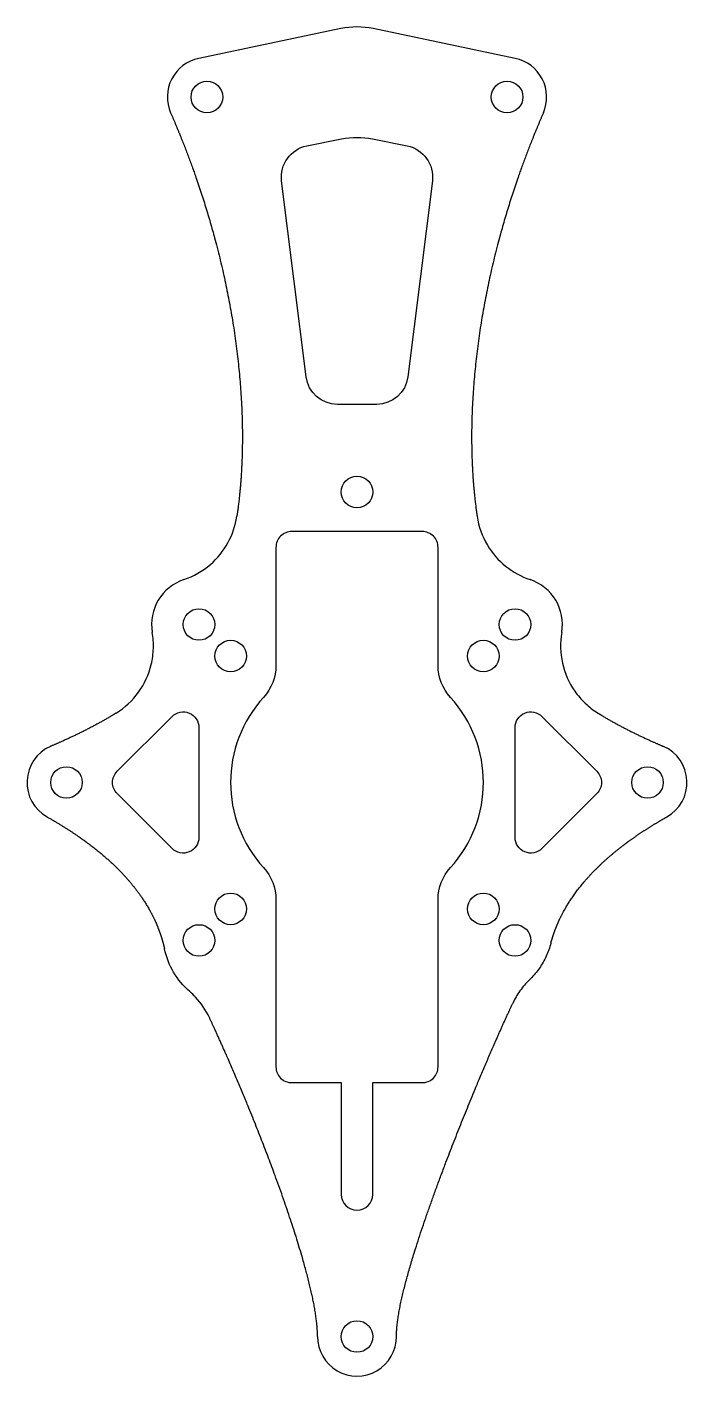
# Model space of a CAD drawing. Header units: millimetres. Extents: x -20.9 to 20.9, y -37.6 to 47.8.
import ezdxf

# ---------------------------------------------------------------- set-up
doc = ezdxf.new("R2010")
doc.units = ezdxf.units.MM
doc.layers.get('0').update_dxf_attribs({"linetype": 'CONTINUOUS'})

msp = doc.modelspace()

# ---------------------------------------------------------------- linework, layer by layer
for p, q in [((-1.026, 47.716), (-10.013, 45.832)), ((10.013, 45.832), (1.026, 47.716))]:
    msp.add_line(p, q)
for points in [[(-1.234, 23.931, -0.378242), (-3.219, 25.683), (-4.769, 38.086, -0.392979), (-3.177, 40.296), (-0.981, 40.735, -0.09902), (0.981, 40.735), (3.177, 40.296, -0.392979), (4.769, 38.086), (3.219, 25.683, -0.378242), (1.234, 23.931)], [(5.128, -7.411, -0.186956), (5.912, -5.39, 0.387454), (5.912, 5.39, -0.186956), (5.128, 7.411), (5.128, 14.885, 0.414214), (4.128, 15.885), (-4.128, 15.885, 0.414214), (-5.128, 14.885), (-5.128, 7.411, -0.186956), (-5.912, 5.39, 0.387454), (-5.912, -5.39, -0.186956), (-5.128, -7.411), (-5.128, -18, 0.414214), (-4.128, -19), (-1, -19), (-1, -26.069, 1), (1, -26.069), (1, -19), (4.128, -19, 0.414214), (5.128, -18)], [(-10, -3.471, -0.668179), (-11.707, -4.178), (-15.178, -0.707, -0.414214), (-15.178, 0.707), (-11.707, 4.178, -0.668179), (-10, 3.471)], [(10, 3.471, -0.668179), (11.707, 4.178), (15.178, 0.707, -0.414214), (15.178, -0.707), (11.707, -4.178, -0.668179), (10, -3.471)]]:
    msp.add_lwpolyline(points, format="xyb", close=True)
for centre in [(-9.5, 43.385), (9.5, 43.385), (0, 18.385), (-10, 10), (10, 10), (-8, 8), (8, 8), (-18.385, 0), (18.385, 0), (-8, -8), (8, -8), (-10, -10), (10, -10), (0, -35.069)]:
    msp.add_circle(centre, 1)
for centre, radius, start, end in [((0, 42.822), 5, 78.15863, 101.84137), ((-9.5, 43.385), 2.5, 101.84137, 203.4932), ((9.5, 43.385), 2.5, -23.49323, 78.15863), ((-10, 10), 3, 108.57148, 189.77729), ((10, 10), 3, -9.77729, 71.42851), ((-18.385, 0), 2.5, 113.94084, 240.68203), ((18.385, 0), 2.5, -60.68203, 66.05916), ((0, -35.069), 2.5, -180.23403, 0.23403)]:
    msp.add_arc(centre, radius, start, end)
for points, degree, knots in [([(-11.793, 42.388), (-11.266, 41.176), (-10.29, 38.752), (-9.061, 35.113), (-7.884, 30.286), (-7.235, 25.055), (-7.174, 21.256), (-7.351, 18.739), (-7.533, 17.311), (-7.602, 16.848)], 5, [0, 0, 0, 0, 0, 0, 0.1, 0.2, 0.3, 0.4, 0.4494371, 0.4494371, 0.4494371, 0.4494371, 0.4494371, 0.4494371]), ([(11.793, 42.388), (11.266, 41.176), (10.29, 38.752), (9.061, 35.113), (7.884, 30.286), (7.235, 25.055), (7.174, 21.256), (7.351, 18.739), (7.533, 17.311), (7.602, 16.848)], 5, [0, 0, 0, 0, 0, 0, 0.1, 0.2, 0.3, 0.4, 0.4494371, 0.4494371, 0.4494371, 0.4494371, 0.4494371, 0.4494371]), ([(-10.955, 12.844), (-10.338, 13.051), (-9.768, 13.377), (-8.827, 14.191), (-8.451, 14.656), (-7.88, 15.695), (-7.689, 16.262), (-7.602, 16.848)], 3, [0, 0, 0, 0, 0.1953222, 0.1953222, 0.3732066, 0.3732066, 0.551091, 0.551091, 0.551091, 0.551091]), ([(7.602, 16.848), (7.698, 16.204), (7.919, 15.585), (8.555, 14.516), (8.946, 14.065), (9.869, 13.32), (10.393, 13.033), (10.955, 12.844)], 3, [0, 0, 0, 0, 0.1953222, 0.1953222, 0.3732066, 0.3732066, 0.551091, 0.551091, 0.551091, 0.551091]), ([(-15.244, 4.395), (-14.691, 4.739), (-14.21, 5.187), (-13.448, 6.243), (-13.174, 6.841), (-12.943, 7.803), (-12.897, 8.14), (-12.875, 8.818), (-12.899, 9.157), (-12.956, 9.491)], 3, [0, 0, 0, 0, 0.1953222, 0.1953222, 0.3906445, 0.3906445, 0.4923281, 0.4923281, 0.5940117, 0.5940117, 0.5940117, 0.5940117]), ([(12.956, 9.491), (12.846, 8.849), (12.862, 8.192), (13.144, 6.921), (13.408, 6.319), (13.974, 5.506), (14.196, 5.249), (14.687, 4.782), (14.956, 4.574), (15.244, 4.395)], 3, [0, 0, 0, 0, 0.1953222, 0.1953222, 0.3906445, 0.3906445, 0.4923281, 0.4923281, 0.5940117, 0.5940117, 0.5940117, 0.5940117]), ([(-15.244, 4.395), (-15.484, 4.246), (-16.266, 3.777), (-17.071, 3.347), (-17.894, 2.945), (-18.732, 2.568), (-19.319, 2.319)], 5, [0.8563225, 0.8563225, 0.8563225, 0.8563225, 0.8563225, 0.8563225, 0.9, 0.9973235, 0.9973235, 0.9973235, 0.9973235, 0.9973235, 0.9973235]), ([(15.244, 4.395), (15.484, 4.246), (16.266, 3.777), (17.071, 3.347), (17.894, 2.945), (18.732, 2.568), (19.319, 2.319)], 5, [0.8563224, 0.8563224, 0.8563224, 0.8563224, 0.8563224, 0.8563224, 0.9, 0.9973235, 0.9973235, 0.9973235, 0.9973235, 0.9973235, 0.9973235]), ([(-19.609, -2.18), (-18.993, -2.526), (-17.82, -3.235), (-16.24, -4.35), (-14.794, -5.664), (-13.693, -7.064), (-13.098, -8.08), (-12.818, -8.67), (-12.754, -8.811)], 5, [-1, -1, -1, -1, -1, -1, -0.9, -0.8, -0.7, -0.6686645, -0.6686645, -0.6686645, -0.6686645, -0.6686645, -0.6686645]), ([(17.056, -3.822), (17.169, -3.739), (17.662, -3.381), (18.166, -3.042), (18.68, -2.717), (19.202, -2.408), (19.609, -2.18)], 5, [0.870019, 0.870019, 0.870019, 0.870019, 0.870019, 0.870019, 0.9, 1, 1, 1, 1, 1, 1]), ([(12.754, -8.811), (12.818, -8.67), (13.098, -8.08), (13.693, -7.064), (14.492, -6.048), (15.473, -5.077), (16.459, -4.269), (17.01, -3.856), (17.056, -3.822)], 5, [0.6686645, 0.6686645, 0.6686645, 0.6686645, 0.6686645, 0.6686645, 0.7, 0.8, 0.9, 0.9091386, 0.9091386, 0.9091386, 0.9091386, 0.9091386, 0.9091386]), ([(-12.754, -8.811), (-12.615, -9.12), (-12.481, -9.459), (-12.366, -9.802), (-12.269, -10.148), (-12.191, -10.498), (-12.186, -10.525)], 5, [-0.66866454, -0.66866454, -0.66866454, -0.66866454, -0.66866454, -0.66866454, -0.6, -0.59426668, -0.59426668, -0.59426668, -0.59426668, -0.59426668, -0.59426668]), ([(12.27, -10.174), (12.196, -10.455), (11.999, -11.004), (11.565, -11.764), (11.169, -12.241), (10.936, -12.471), (10.91, -12.496)], 3, [-1, -1, -1, -1, -0.75, -0.5, -0.25, -0.2187427, -0.2187427, -0.2187427, -0.2187427]), ([(-10.585, -13.232), (-10.988, -12.881), (-11.332, -12.468), (-11.876, -11.548), (-12.072, -11.047), (-12.186, -10.525)], 3, [0, 0, 0, 0, 0.1602983, 0.1602983, 0.3205966, 0.3205966, 0.3205966, 0.3205966]), ([(10.91, -12.496), (10.69, -12.709), (10.49, -12.941), (10.135, -13.44), (9.981, -13.705), (9.852, -13.983)], 3, [0, 0, 0, 0, 0.0918303, 0.0918303, 0.1836606, 0.1836606, 0.1836606, 0.1836606]), ([(-9.342, -14.88), (-9.565, -14.406), (-9.86, -13.969), (-10.335, -13.462), (-10.457, -13.344), (-10.585, -13.232)], 3, [0, 0, 0, 0, 0.1572459, 0.1572459, 0.2082838, 0.2082838, 0.2082838, 0.2082838]), ([(2.5, -35.059), (2.498, -34.614), (2.596, -33.554), (3.049, -31.454), (4.203, -27.757), (6.1, -22.7), (7.733, -18.728), (8.892, -16.075), (9.585, -14.556), (9.852, -13.983)], 5, [0, 0, 0, 0, 0, 0, 0.1, 0.2, 0.3, 0.4, 0.4642781, 0.4642781, 0.4642781, 0.4642781, 0.4642781, 0.4642781]), ([(-2.5, -35.059), (-2.498, -34.614), (-2.582, -33.578), (-2.968, -31.589), (-3.969, -28.15), (-5.668, -23.442), (-7.214, -19.628), (-8.368, -16.989), (-9.077, -15.446), (-9.342, -14.88)], 5, [0, 0, 0, 0, 0, 0, 0.1, 0.2, 0.3, 0.4, 0.4599436, 0.4599436, 0.4599436, 0.4599436, 0.4599436, 0.4599436])]:
    msp.add_open_spline(points, degree=degree, knots=knots)
for points in [[(-19.319, 2.319), (-19.335, 2.312), (-19.351, 2.305), (-19.367, 2.299), (-19.383, 2.292), (-19.399, 2.285)], [(19.319, 2.319), (19.335, 2.312), (19.351, 2.305), (19.367, 2.299), (19.383, 2.292), (19.399, 2.285)], [(12.27, -10.174), (12.343, -9.896), (12.428, -9.621), (12.525, -9.349), (12.634, -9.079), (12.754, -8.811)]]:
    msp.add_open_spline(points, degree=5)

doc.saveas('drawing.dxf')
